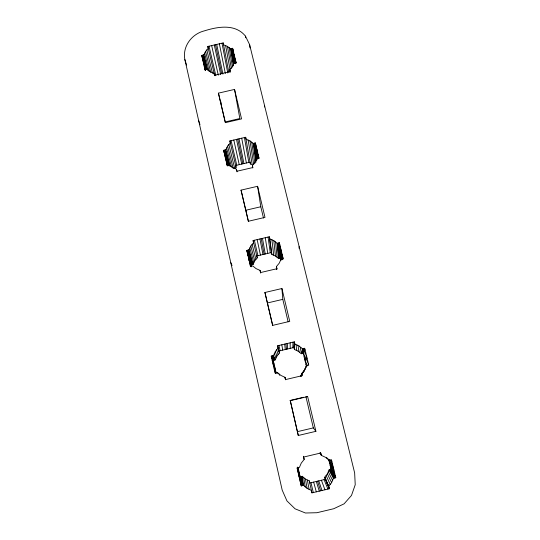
<?xml version="1.0" encoding="UTF-8"?>
<svg xmlns="http://www.w3.org/2000/svg" width="540" height="540" viewBox="0 0 540 540"><rect width="100%" height="100%" fill="white"/><g stroke="black" fill="none" stroke-linecap="round" stroke-linejoin="round"><path stroke-width="0.81" d="M292.801 347.753L293.024 342.158M299.052 248.251L299.14 246.605M294.334 341.847L294.867 344.095L298.957 345.951L302.447 348.8L304.688 348.28L303.284 353.268L301.273 353.74L298.134 351.169L294.449 349.495L293.969 347.476L294.334 341.847L277.641 345.769L278.168 348.017L275.326 351.5L273.476 355.61L275.211 359.863L273.2 360.335L271.235 356.137L273.476 355.61M294.043 347.787L294.415 342.198M294.212 348.482L294.597 342.968M294.374 349.178L294.779 343.744M294.449 349.495L294.867 344.095M296.352 350.21L296.973 344.891M298.134 351.169L298.957 345.951M299.781 352.35L300.793 347.261M298.283 435.483L290.223 400.403L298.283 435.483L315.907 431.325L307.638 396.569L305.924 396.704L313.328 427.896L315.907 431.325M301.273 353.74L302.447 348.8M301.59 353.666L302.798 348.719M302.279 353.504L303.568 348.536M302.974 353.342L304.337 348.361M303.568 354.449L305.006 349.589M304.196 357.055L305.701 352.485M303.534 485.359L301.219 485.906L300.132 476.786L302.211 476.294L303.534 485.359L307.152 488.43L311.404 490.455L311.965 492.872L329.285 488.768L328.712 486.358L331.607 482.639L333.47 478.271L329.042 469.942L331.115 469.456L335.779 477.718L333.47 478.271M329.285 488.768L324.776 477.178L327.375 473.857L329.042 469.942M303.575 372.06L306.497 365.688L308.745 365.155L304.688 348.28M306.497 365.688L303.257 372.668M304.817 359.66L306.396 355.381M275.211 359.863L276.878 356.164L279.43 353.025L278.957 351L293.969 347.476M305.1 360.848L306.713 356.697M253.085 264.418L254.725 260.888L257.229 257.884L256.777 255.96L271.424 252.544L271.883 254.462L275.461 256.041L278.505 258.478L280.469 258.019L279.356 242.811L277.175 243.317L273.8 240.631L269.838 238.889L269.332 236.77L253.091 240.556L253.584 242.683L250.81 245.997L248.987 249.899L253.085 264.418L251.114 264.877L246.807 250.405L248.987 249.899M230.148 166.442L225.794 149.816L227.597 146.104L230.317 142.952L229.844 140.94L245.66 137.275L246.139 139.28L249.986 140.913L253.247 143.451L256 162.122M305.39 362.036L307.031 358.02M207.677 70.16L203.816 54.925L205.585 51.395L208.244 48.384L207.799 46.474L223.209 42.923L223.668 44.834L227.401 46.366L230.56 48.762L233.516 65.894M301.914 373.707L300.78 376.157L301.826 373.356L304.661 369.826M306.011 364.649L307.726 360.923M302.407 373.667L303.365 371.682M301.239 376.265L302.096 374.49M304.202 370.858L306.524 366.255M307.355 365.897L308.428 363.832M303.473 456.26L304.162 459.432L301.266 463.104L299.383 467.438L297.081 467.984L301.219 485.906M300.706 375.833L301.631 374.834M276.683 268.994L276.419 266.571L279.2 263.216L281.003 259.288L283.19 258.775L279.356 242.811M252.788 167.987L252.376 165.503L255.096 162.317L256.871 158.578L259.004 158.085L255.366 142.958L253.247 143.451M248.123 139.982L252.194 164.639L250.398 164.005L249.966 162.169L235.663 165.49L236.095 167.326L234.765 168.689L228.845 144.45M230.107 72.441L229.581 69.707L232.247 66.67L234.002 63.113L236.075 62.633L232.625 48.283L230.56 48.762M291.013 400.214L303.568 397.258M290.169 400.687L307.638 396.569M297.513 431.629L313.328 427.896M320.159 453.155L321.341 455.369L325.573 457.353L329.184 460.39L331.486 459.844L335.779 477.718M325.289 479.338L309.764 483.01L309.258 480.85L305.451 479.048L302.211 476.294M264.931 292.498L281.921 288.522L289.744 321.368L272.606 325.391L264.931 292.498L272.734 325.411M267.489 302.947L282.798 299.363L281.921 288.522M285.086 377.669L285.66 379.714L284.999 377.312L280.888 375.421L277.398 372.526L275.144 373.059L271.235 356.137M237.067 171.848L236.439 169.202L232.578 167.542L229.311 164.977L227.178 165.47L223.675 150.309L225.794 149.816M241.049 190.134L257.594 186.293L264.992 217.391L248.312 221.272L241.049 190.134L248.495 221.535M245.862 210.229L260.8 206.753L257.594 186.293M214.63 75.701L214.063 73.291L210.31 71.732L207.144 69.309L205.072 69.788L201.744 55.404L203.816 54.925M218.43 93.143L234.542 89.424L241.556 118.901L225.315 122.668L218.43 93.143L225.254 121.919L239.848 118.544L234.542 89.424M260.699 273.085L260.05 270.392L256.068 268.623L252.693 265.903L250.506 266.409L246.807 250.405M245.464 36.119C235.285 23.544 217.924 26.629 204.417 30.848C191.788 33.932 182.291 46.406 184.856 59.542L282.191 490.104L286.949 500.924L295.07 508.815L305.431 513L316.892 512.723L333.74 508.727L344.101 503.827L351.493 495.443L355.226 484.751L354.652 472.945L249.608 44.611L245.464 36.119L245.666 37.766M330.973 459.932L331.823 461.234M329.535 459.5L332.559 464.299M328.307 458.96L329.184 460.39M333.295 467.37L328.901 460.188L331.115 469.456M274.84 371.729L276.041 373.714M329.197 461.437L333.632 468.761M326.626 457.353L327.47 458.75M329.495 462.686L333.963 470.158M330.156 465.44L334.706 473.236M274.165 368.813L275.839 371.75M330.818 468.2L335.441 476.321M330.791 469.53L335.421 477.806M330.082 469.699L334.625 477.995M273.49 365.897L275.231 369.124M320.281 452.736L321.057 454.187M329.366 469.868L333.828 478.183M320.072 452.797L321.253 454.997M273.186 364.574L274.954 367.936M277.398 372.526L278.066 373.808M272.882 363.258L274.678 366.748M328.334 471.96L332.681 480.526M272.207 360.349L274.077 364.129M279.052 374.092L279.639 375.293M327.375 473.857L331.607 482.639M271.539 357.453L273.469 361.523M271.586 356.049L273.51 360.261M326.18 475.605L330.284 484.596M230.749 262.568L232.065 265.525M272.356 355.874L274.205 360.099M324.776 477.178L328.712 486.358M324.851 477.515L328.799 486.729M325.033 478.258L329.002 487.559M325.208 479L329.197 488.389M273.125 355.691L274.901 359.937M324.074 479.621L327.935 489.092M274.273 353.491L275.926 357.952M321.408 480.256L324.959 489.794M318.742 480.884L321.982 490.502M198.659 120.602L199.982 124.592M275.326 351.5L276.878 356.164M317.527 481.174L320.625 490.82M184.856 59.542L186.59 65.077M316.312 481.457L319.275 491.144M250.216 265.154L250.681 266.693M248.94 259.646L251.114 266.841M249.575 262.4L250.769 266.321M248.36 257.141L251.141 266.362M248.65 258.39L251.087 266.456M247.725 254.394L251.249 266.139M247.091 251.654L251.377 266.004L251.114 264.877M247.144 250.324L251.424 264.803M276.629 349.663L278.046 354.51M247.894 250.148L252.099 264.647M248.643 249.973L252.774 264.485M285.269 378.452L285.64 379.762M313.646 482.092L316.298 491.846M225.153 156.688L227.583 165.814M226.908 164.281L227.34 165.888M249.77 247.887L253.787 262.595M223.675 150.309L227.745 165.321M223.952 151.49L227.61 165.368M224.006 150.228L228.056 165.247M224.735 150.059L228.953 165.881M225.464 149.891L229.635 165.719M250.81 245.997L254.725 260.888M204.809 68.661L205.234 70.288M201.744 55.404L205.342 70.126M204.235 66.184L205.274 70.166M202.068 55.33L205.801 69.741M202.784 55.168L206.482 69.586M226.571 147.906L231.485 167.042M203.492 54.999L207.164 69.424M278.08 347.666L279.43 353.025M227.597 146.104L233.233 168.588M252.085 244.256L255.872 259.308M277.641 345.769L279.194 352.013M204.579 53.109L209.21 71.638M205.585 51.395L210.755 72.434M206.813 49.815L212.497 73.379M280.469 258.019L281.036 260.381M303.284 353.268L306.484 366.613M229.581 69.707L230.047 71.645L214.515 75.236L214.063 73.291M252.376 165.503L252.862 167.549L236.918 171.248L236.439 169.202M276.419 266.571L276.932 268.724L260.557 272.551L260.05 270.392M301.826 373.356L302.366 375.631L285.532 379.593L284.999 377.312M321.341 455.369L320.774 452.999L303.608 457.056L304.162 459.432M310.979 482.726L313.322 492.548M253.091 240.556L257.229 257.884M260.8 206.753L263.479 218.045M282.798 299.363L288.131 321.8M220.712 101.466L221.137 103.268M229.844 140.94L236.095 167.326M207.799 46.474L214.637 75.445M254.36 240.26L257.924 255.697M231.079 140.65L236.783 165.233M209.007 46.197L215.872 75.735M273.2 360.335L276.143 373.059M300.132 476.786L297.986 467.498L298.822 475.524M211.653 45.59L218.295 75.175M278.944 345.465L280.132 350.723M309.258 480.85L311.965 492.872M233.8 140.022L239.24 164.66M214.306 44.975L220.725 74.615M257.148 239.612L260.442 255.11M215.507 44.699L221.65 73.535M216.709 44.422L222.925 74.108M236.513 139.394L241.697 164.093M237.755 139.104L242.818 163.829M219.362 43.814L225.356 73.548M307.294 480.074L309.211 489.584M238.991 138.821L243.931 163.573M222.007 43.2L227.779 72.988M259.943 238.957L262.96 254.522M223.209 42.923L228.791 72.178M241.704 138.186L246.388 162.999M225.592 45.488L230.303 70.983M261.212 238.66L264.101 254.252M305.451 479.048L307.152 488.43M227.401 46.366L231.39 68.526M262.481 238.37L265.248 253.982M244.424 137.558L248.846 162.432M229.061 47.459L232.524 67.109M245.66 137.275L250.398 164.005M230.884 48.688L233.543 64.186M231.593 48.519L234.083 63.214M232.301 48.357L234.765 63.059M281.812 344.79L282.71 350.116M232.895 49.403L235.19 63.248M232.625 48.283L235.204 63.801M235.804 61.506L236.075 63.167M235.21 59.035L235.879 63.106M234.077 54.324L235.697 63.126M303.743 477.779L305.249 487.019M249.986 140.913L253.753 164.673M265.268 237.715L267.766 253.395M251.701 142.074L254.941 163.289M253.577 143.37L256.068 160.427M254.306 143.201L256.75 160.265M301.887 476.368L303.17 485.44M255.035 143.033L257.317 159.293M268.063 237.067L270.284 252.808M255.65 144.133L257.668 158.713M255.366 142.958L257.512 158.409M256.898 149.323L258.127 158.362M256.271 146.725L257.87 158.342M257.182 150.505L258.289 158.686M258.714 156.897L258.937 158.551M269.332 236.77L271.499 252.841M258.093 154.292L258.653 158.463M269.582 237.829L271.883 254.462M301.172 476.537L302.38 485.629M300.456 476.705L301.583 485.818M271.877 239.632L273.726 255.137M249.608 44.611L249.993 47.912M299.842 475.524L300.895 484.495M284.681 344.115L285.289 349.515M299.207 472.763L300.179 481.41M273.8 240.631L275.461 256.041M276.676 267.644L276.851 269.251M298.566 470.002L299.471 478.325M276.5 266.909L276.764 269.325M298.276 468.754L299.147 476.921M275.576 241.866L277.06 257.162M297.581 467.06L298.114 472.446M297.25 467.741L297.405 469.382M264.506 105.361L264.647 106.994M277.175 243.317L278.505 258.478M285.984 343.811L286.463 349.238M277.519 243.236L278.816 258.404M278.262 243.061L279.49 258.248M279.011 242.885L280.166 258.093M279.653 244.053L280.739 259.146M280.307 246.787L281.165 259.146M280.969 249.527L281.61 259.247M281.266 250.776L281.84 259.612M281.57 252.025L282.015 259.193M287.293 343.501L287.638 348.962M282.224 254.772L282.521 259.74M282.886 257.526L282.98 259.153M290.162 342.826L290.216 348.354"/></g></svg>
